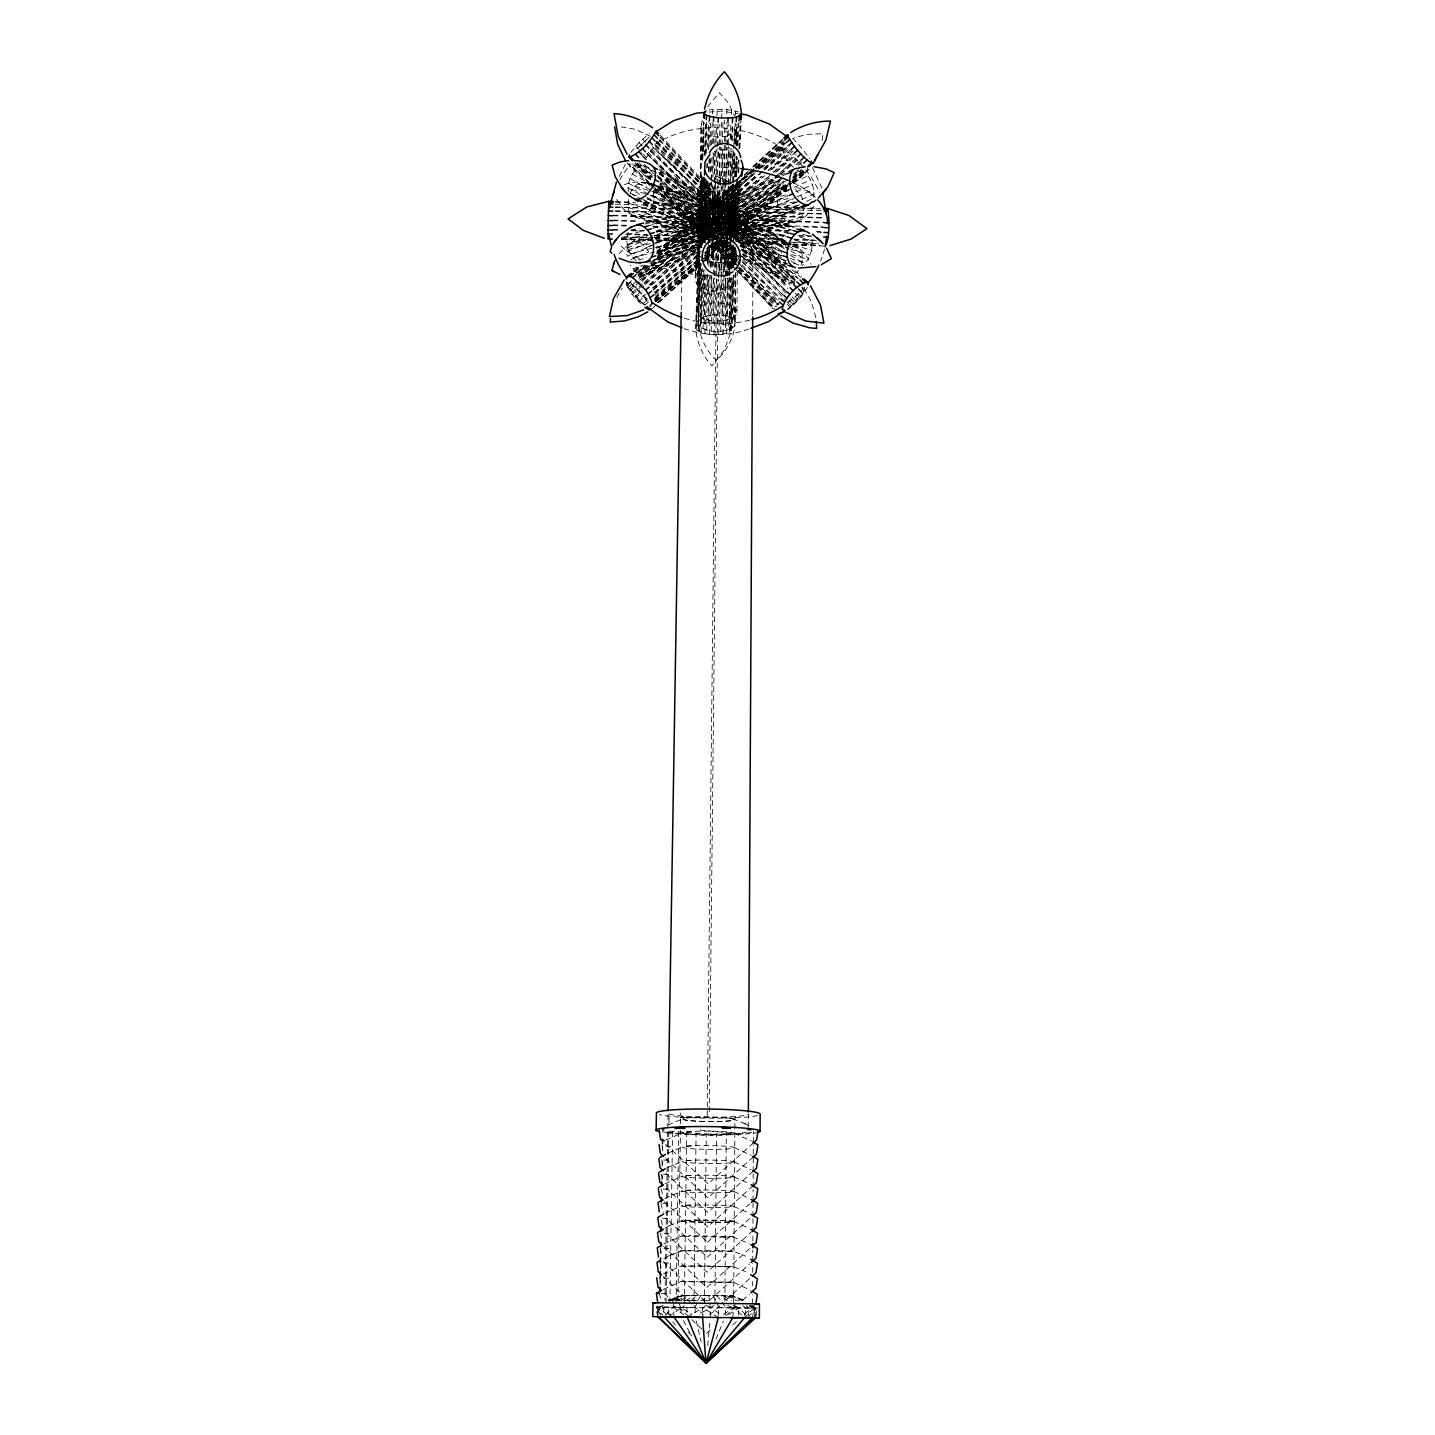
<?xml version="1.0" encoding="UTF-8"?>
<svg xmlns="http://www.w3.org/2000/svg" width="1435" height="1435" viewBox="0 0 1435 1435"><rect width="100%" height="100%" fill="white"/><g stroke="black" fill="none" stroke-linecap="round" stroke-linejoin="round"><path stroke-width="0.75" stroke-dasharray="5 3.75" d="M748.263 1127.139L748.335 1114.278A40.198 3.516 0.6 0 1 711.67 1117.183A40.198 3.516 0.6 0 1 669.14 1114.026L668.961 1124.699M752.693 314.678L753.016 254.21M752.55 1303.805L752.604 1294.854M752.64 1285.886L752.658 1281.401M752.693 1272.432L752.747 1263.482M752.747 1261.239L752.801 1250.028M752.855 1241.078L752.891 1234.351M752.891 1232.109L752.962 1218.656M752.962 1216.414L753.034 1202.978M753.034 1200.736L753.088 1189.525M753.106 1187.283L753.178 1173.848M753.178 1171.606L753.303 1144.717M753.321 1142.475L753.375 1131.282M736.962 312.525A20.018 9.112 0.6 0 0 707.993 303.61A20.018 9.112 0.6 0 0 705.984 319.341A20.018 9.112 0.6 0 0 736.962 312.525L737.285 271.125M733.608 1303.626L734.971 1116.538M702.253 120.397L700.89 126.746L698.63 324.812C704.89 332.382 716.442 332.077 725.339 330.696L726.2 241.206M726.218 238.963L726.72 187.519M726.738 185.276L727.097 147.249M727.132 145.007L727.204 136.074L736.209 130.495L736.747 125.437L736.585 145.509M699.796 264.722L698.199 322.624C699.724 336.83 705.966 350.642 716.46 360.472C727.115 350.57 734.899 336.185 735.15 321.584L727.061 316.166L727.419 278.121M727.437 275.879L727.742 242.3M727.76 240.058L728.28 186.335M728.298 184.093L728.657 146.029M728.675 143.805L728.854 123.643M725.339 330.696L729.339 329.494L729.805 277.977M729.823 275.753L730.092 244.398M730.128 242.156L730.63 186.173M730.648 183.931L730.971 148.11M731.043 139.141L731.097 134.657M730.774 317.637L731.133 277.385M731.222 268.453L731.437 243.86M731.455 241.618L731.94 185.725M732.029 176.774L732.263 149.94M732.334 141.007L732.496 123.105M729.339 329.494L732.496 327.862L732.926 276.865M732.998 268.004L733.195 245.833M733.267 236.972L733.716 183.752M733.751 181.545L733.985 152.72M734.056 143.841L734.164 132.773M724.89 1301.312L726.289 1133.829L734.846 1133.471A40.288 3.211 0.6 0 0 746.218 1132.215M733.536 319.485L733.913 274.838M734.002 263.663L734.146 248.04M734.218 239.107L734.666 185.528M734.738 176.595L734.953 152.038M735.025 143.105L735.186 123.015M732.496 327.862L734.612 325.906L735.025 274.838M735.115 263.735L735.24 248.183M735.312 239.304L735.778 183.788M735.85 174.909L735.994 157.132M736.083 146.029L736.209 130.495M735.15 321.584L735.563 272.542M735.653 261.403L735.742 250.246M735.814 241.331L736.263 185.617M736.334 176.702L736.496 156.648M735.922 272.596L734.612 325.906M736.011 261.475L736.101 250.354M736.173 241.457L736.621 185.832M736.711 174.711L736.855 156.917M736.944 145.796L737.088 128.002M704.37 1303.321L706.271 1133.973L668.853 1131.103A40.288 3.211 0.6 0 1 667.759 1130.242L664.961 1300.612M707.222 1115.623L716.944 242.102M716.98 239.86L717.572 186.227M717.59 183.985L717.984 148.218M718.002 145.993L718.11 137.043C711.563 136.594 701.733 134.657 700.89 126.746L703.706 121.921L703.258 155.428M709.231 1111.712L718.164 278.874M718.2 276.632L718.576 240.793M718.612 238.551L719.168 186.998M719.186 184.756L719.599 146.657M719.617 144.415L719.832 124.253M720.783 331.377L721.303 279.951M721.339 277.726L722.666 148.056M727.061 316.166L722.612 315.18L723.366 241.241M723.383 238.999L723.904 187.483M723.922 185.241L724.585 120.271M714.899 1303.428L716.549 1134.009L726.289 1133.829M703.096 328.687L703.867 270.444M704.244 241.313L705.051 178.586M705.374 153.958L705.643 133.796M699.024 320.471L704.226 316.83L704.836 269.852M704.944 260.901L705.069 251.95M705.213 240.775L705.984 180.38M706.343 153.527L706.737 122.208M693.966 1303.195L696.083 1133.722M706.809 330.122L707.509 274.175M707.652 263L707.85 247.322M707.957 238.371L708.657 182.442M708.8 171.249L708.926 160.056M709.105 146.639L709.249 135.446M704.226 316.83L708.262 315.592L708.746 275.287M708.854 266.336L709.105 246.174M709.213 237.223L709.877 183.483M710.02 172.272L710.182 158.837M710.343 145.401L710.612 123.015M711.204 331.09L711.85 275.179M711.957 266.246L712.908 185.743M713.016 176.81L713.303 152.218M713.41 143.267L713.5 136.558M708.262 315.592L712.872 314.875L713.321 276.794M713.338 274.551L713.715 243.179M713.733 240.936L714.379 184.918M714.415 182.675L714.738 153.545M714.845 144.594L715.078 124.432M677.948 1300.72L680.441 1130.367M680.549 1123.784L680.71 1112.932M696.997 311.287L697.805 252.434M684.334 1303.088L686.683 1133.273M698.63 324.812L699.545 258.156M699.706 247.053L701.32 129.276M700.029 246.874L701.715 124.235M700.316 326.875L701.141 264.775M701.41 244.811L702.343 176.057M702.558 160.523L702.935 131.679M701.087 318.48L701.733 269.349M702.074 244.775L702.989 175.536M666.055 1302.872L668.853 1131.103M668.567 1314.621L668.692 1307.124L695.096 1307.393L697.177 1302.209M669.894 1302.926L672.584 1131.91M676.136 1302.998L678.665 1132.663M660.082 1284.881L660.19 1278.172M660.351 1269.204L660.423 1264.737M660.62 1253.544L660.692 1249.06M661.876 1179.642L661.966 1175.175M662.109 1166.224L662.235 1159.498M662.378 1150.547L662.45 1146.063M667.795 1128.107L668.046 1113.094M681.23 310.086L682.199 251.932M710.361 1316.864L709.93 1302.352M701.41 175.07L695.544 328.131C696.854 341.996 702.433 355.611 711.904 365.925L724.28 350.104L730.72 332.669L733.931 275.484M702.002 159.536L703.455 121.814M696.083 326.624C706.146 320.633 720.783 321.619 730.648 327.682L730.971 330.732C720.926 336.866 706.092 335.844 696.244 329.673L701.823 176.702M702.522 158.801L703.885 123.015M696.244 329.673L702.145 176.344M702.827 158.567L704.19 123.015M697.787 325.279L700.208 262.731M700.818 247.089L703.491 177.832M704.37 155.5L705.661 121.993M698.127 331.144L700.728 264.381M701.5 244.363L704.101 177.581M704.98 155.339L706.271 121.957M700.549 324.149L702.737 268.381M706.253 179.16L703.796 241.618L621.355 238.945M706.702 168.003L706.881 163.536M707.491 147.931L708.549 121.168M701.069 332.472L703.545 270.067M704.693 241.098L707.078 180.936L711.993 237.421M707.599 167.572L707.778 163.106M708.316 149.742L709.374 122.997M673.966 1316.935L673.338 1301.886M704.172 323.341L706.235 272.094M706.684 260.955L707.222 247.591M707.581 238.676L709.823 182.98M710.271 171.823L710.809 158.46M711.347 145.096L712.244 122.818M712.603 113.903L712.782 109.437L726.935 109.508L738.594 111.948M704.872 333.53L707.222 275.538M707.67 264.381L708.388 246.533M708.764 237.618L711.025 181.85M711.114 179.626L712.191 152.845M712.549 143.93L713.374 123.858M708.442 322.893L710.361 276.148M710.738 267.233L711.652 244.972M712.011 236.075L714.128 184.864M714.217 182.64L715.509 151.464M715.868 142.549L716.603 124.737M716.98 115.84L717.249 109.168M709.267 334.247L711.688 276.22M712.047 267.305L713.069 242.748M713.159 240.524L716.962 149.025M717.052 146.783L717.984 124.468M713.034 322.839L714.917 278.336M715.007 276.112L716.424 242.712M716.513 240.488L718.774 187.07M718.863 184.846L720.478 147.016M720.567 144.791L722.074 109.186M713.966 334.588L716.352 278.803M716.729 269.87L717.966 240.865M718.056 238.623L720.244 187.285M720.334 185.061L721.966 147.123M722.056 144.881L723.096 120.343M717.643 323.18L719.491 280.883M719.868 271.986L721.231 240.829M721.321 238.605L723.545 187.411M723.635 185.187L726.343 122.854M726.738 113.957L726.935 109.508M718.63 334.534L721.07 278.767M721.159 276.524L722.72 240.829M722.827 238.605L725.07 187.285M725.159 185.061L726.827 147.123M726.917 144.899L727.796 124.809M722.002 323.897L728.137 185.815M728.227 183.59L729.823 147.948M730.218 139.051L730.899 123.464M731.294 114.549L731.491 110.1M722.917 334.068L725.41 278.336M725.518 276.112L727.025 242.676M727.115 240.434L729.518 186.945M729.608 184.702L731.204 149.043M731.599 140.128L732.298 124.522M725.769 324.92L727.904 278.121M727.993 275.879L729.518 242.443M729.608 240.219L732.137 184.487M732.245 182.263L733.662 151.052M733.751 148.827L734.864 124.307M735.276 115.392L735.473 110.925M726.576 333.243L729.106 277.565M729.213 275.341L730.63 244.165M730.738 241.941L733.375 184.057M733.482 181.814L734.792 152.881M735.204 143.966L736.119 123.93M728.729 326.229L730.989 277.116M731.402 268.184L732.424 245.869M735.204 185.599L732.837 236.936L650.503 149.814M735.617 176.684L736.532 156.594M737.052 145.437L738.074 123.105M729.321 332.095L731.778 278.731M732.298 267.61L733.321 245.385M733.428 243.161L736.101 185.348M736.514 176.451L737.339 158.657M737.949 145.33L739.079 120.863M718.415 1315.536L718.774 1307.769L716.639 1302.334M730.648 327.682L733.052 276.273M733.464 267.323L734.397 247.215M737.303 184.613L734.81 238.264L741.662 178.55M737.931 171.213L738.451 160.038M738.971 148.845L740.227 122.029M730.971 330.732L733.554 275.233M734.074 264.13L734.792 248.596M735.312 237.493L737.787 184.218M738.308 173.115L738.935 159.805M739.456 148.702L740.693 122.065M734.451 264.291L735.186 248.614M735.599 239.663L738.218 183.68M738.738 172.487L739.061 165.76M739.886 147.859L741.142 120.988M725.177 1315.178L725.662 1307.733L722.415 1302.478M728.98 281.439L729.68 279.933C725.123 302.408 693.679 297.009 695.311 274.749L703.365 177.276M695.311 274.749L703.706 177.33M704.316 177.294L695.849 278.856C699.67 292.471 720.173 295.431 727.904 283.682L728.657 277.099M695.957 270.677L697.769 266.928L705.087 179.985M697.553 282.731L699.616 258.515M700.549 247.52L706.379 179.285M801.752 287.7L804.138 288.901C802.56 297.727 794.542 303.861 788.138 309.494M702.307 244.04L707.814 180.541M708.567 171.787L709.715 158.639M700.28 286.103L701.841 268.542M704.172 242.21L709.41 182.945M732.819 1317.599L733.68 1307.931L735.814 1302.567M706.217 239.43L711.347 182.389M711.545 180.2L714.128 151.679C721.195 148.54 730.02 149.276 736.065 154.245M703.885 288.74L705.303 273.403M706.504 260.273L707.724 247.125M708.729 236.183L713.374 185.815M707.706 1345.582L709.948 1321.276M709.715 246.748L708.477 259.932C717.195 258.121 727.115 262.982 729.751 271.753L732.837 245.134M710.738 235.77L715.491 185.258M715.706 183.07L718.792 150.137M708.101 290.462L709.572 275.143M710.415 266.408L712.747 242.354M712.944 240.165L718.217 185.492M793.752 173.545L801.842 169.922C810.542 176.164 815.152 187.68 813.663 198.209L805.448 201.779M712.998 259.538L714.72 241.977M714.935 239.771L720.119 187.052M720.334 184.864L723.796 149.724M712.639 291.144L713.984 277.762M714.217 275.52L723.222 186.299M717.518 260.219L728.783 150.478M738.236 1315.357L739.025 1307.895L733.124 1305.509M717.177 290.749L718.325 279.807M718.558 277.619L722.487 240.47M722.702 238.282L728.245 185.832M801.053 264.811C804.461 257.026 801.519 246.874 792.604 244.56L811.69 250.39L807.959 259.556L802.075 265.906M721.715 261.923L729.662 187.411M730.612 178.64L733.411 152.343M795.008 281.906C776.801 285.404 768.747 263.897 782.075 252.13L660.297 184.093M721.428 289.296L722.379 280.543M723.348 271.789L726.702 241.152M726.935 238.963L732.926 184.272M725.303 264.542L727.724 242.676M728.675 233.923L734.002 185.815M734.971 177.061L737.142 157.384M725.088 286.874L726.074 278.121M726.325 275.915L730.02 243.035M730.271 240.847L736.711 183.859M788.963 233.779L653.212 192.649C659.669 216.398 623.077 230.138 628.691 198.46M728.047 267.897L730.828 243.412M731.079 241.188L737.393 185.546M728.908 274.892L732.191 246.336M733.213 237.546L739.796 180.397M733.088 242.91L740.281 180.792M731.079 269.224L733.536 246.856M636.261 260.614C627.687 253.762 624.458 240.883 628.817 230.802M628.386 192.057C626.862 181.33 632.62 169.832 642.037 164.523L788.802 247.179M744.837 1315.751L745.805 1308.038L742.702 1305.617M639.884 276.417C646.539 276.686 652.405 271.699 651.849 264.722L705.231 241.475M789.985 184.093L627.346 256.273C623.597 243.053 637.875 238.102 647.795 234.892M748.37 1315.518L749.375 1308.02L746.074 1305.653M822.183 140.558L822.865 134.119L819.869 133.778L806.326 134.442L793.591 138.137M752.514 1317.689L753.931 1308.128L750.505 1305.24M811.69 250.39L812.3 240.847L797.447 236.344M754.254 1317.545L755.707 1308.11L752.263 1305.707M756.101 1315.734L756.998 1310.047M734.236 238.73L796.335 222.174L801.609 217.205L803.941 208.954M701.392 247.161L697.464 193.599L700.513 184.29M657.822 1314.621L659.149 1307.034L663.257 1305.527M697.464 193.599C696.495 222.264 743.904 211.358 730.63 185.976L737.733 242.999M704.764 1295.5L680.477 1295.357L668.19 1300.092L703.634 1300.379L704.693 1295.5L720.836 1295.697M793.519 167.357C787.887 161.312 780.192 152.863 783.044 144.02L784.676 142.872L755.689 167.518M715.975 1339.142L723.401 1321.061M807.869 166.891L807.026 171.769L793.483 183.393M619.292 176.344L625.857 163.231M616.799 297.511L622.234 288.058M630.073 193.868C633.355 182.98 645.768 178.891 655.257 185.456M787.331 309.278L800.317 297.87L807.367 287.377M813.771 206.227C808.712 214.479 799.977 223.699 789.555 222.533C775.366 217.707 771.797 190.963 788.138 187.052L645.768 222.533M645.248 159.088L653.32 148.038L794.326 279.969M697.858 1300.487L700.693 1295.679L733.231 1295.913L743.348 1300.092M707.67 106.62L719.383 92.701L728.585 103.284L734.702 116.127M630.808 152.451L639.041 142.567L649.284 133.365M712.37 241.905L782.039 279.717C788.909 281.116 794.918 275.861 798.434 270.498M680.369 1117.237L684.262 1117.237L682.289 1119.318L680.854 1117.327M748.119 1317.402L755.707 1308.11L757.303 1308.146L753.895 1306.083M619.095 253.708L630.969 242.443M809.232 169.169L793.519 183.016M790.147 307.18L806.775 288.005M636.799 148.63L645.804 140.486M697.769 266.928L700.585 263.753M683.311 1116.825L681.643 1116.717M639.31 146.908L649.983 136.361M703.76 180.451L700.136 184.971L704.495 241.923M665.535 1315.178L673.141 1307.267L677.248 1305.707L690.199 1318.065M691.67 1300.254L696.567 1295.428M636.476 273.26L644.674 265.726M657.804 253.672L733.321 184.415M753.016 166.334L784.192 137.724M637.66 272.74L645.893 265.188M659.042 253.116L733.052 185.223M744.568 174.675L751.151 168.63M752.801 167.124L784.048 138.46M645.947 265.708L637.75 273.206L649.571 263.197M659.042 253.672L734.397 184.559M744.227 175.554L747.509 172.541M754.057 166.532L781.914 140.989M646.826 300.435L641.858 304.955L632.297 294.623L626.521 285.188L631.472 280.65M638.055 274.605L753.429 168.828M755.079 167.321L784.748 140.128M638.216 275.538L753.859 169.527M755.51 168.003L783.6 142.262M627.741 287.843L632.692 283.305M639.292 277.242L751.581 174.388M758.182 168.343L786.254 142.621M626.521 285.188L626.629 282.3L632.566 284.865L637.517 280.327M639.149 278.82L752.998 174.568M759.599 168.523L784.335 145.85M629.714 291.054L639.633 281.977M641.284 280.471L757.034 174.532M763.653 168.487L788.461 145.778M706.45 1333.51L711.401 1328.971M726.253 1315.375L736.137 1306.316M742.738 1300.289L749.339 1294.244M732.729 1325.061L737.68 1320.505M744.299 1314.46L754.2 1305.366M632.566 284.865L635.579 287.377L640.512 282.856M642.163 281.35L762.487 171.267M764.137 169.761L788.855 147.141M632.297 294.623L642.127 285.637M643.777 284.148L761.752 176.308M768.317 170.317L791.259 149.348M635.579 287.377L638.79 290.48L643.741 285.96M645.391 284.453L764.012 176.075M770.595 170.065L792.012 150.496M635.328 298.301L641.893 292.327M650.091 284.848L771.42 174.101M773.07 172.595L794.38 153.15M651.885 284.919L768.873 178.209M775.456 172.182L795.223 154.155M710.074 1299.984L749.483 1263.984M709.912 1314.855L719.796 1305.832M726.379 1299.805L749.411 1278.746M638.593 301.834L645.212 295.789M653.499 288.238L703.204 242.945L635.92 272.202L630.413 265.152M709.823 236.919L777.752 175.016M779.402 173.509L797.627 156.899M653.23 290.049L701.033 246.497M710.935 237.475L778.523 175.895M780.174 174.406L796.658 159.375M655.095 292.901L699.814 252.219M718.02 235.627L782.595 176.864M795.851 164.81L800.802 160.29M654.145 295.072L700.352 253.026M720.155 235.017L782.882 177.94M797.734 164.433L801.035 161.42M654.808 298.444L702.791 254.838M704.442 253.331L722.63 236.793M724.298 235.286L783.851 181.151M749.716 1218.548L707.294 1257.132L665.697 1217.902M752.909 1230.53L707.114 1272.217L665.445 1232.826M749.572 1248.647L706.809 1287.5L663.598 1246.387M654.468 299.772L699.096 259.197M705.697 253.188L723.886 236.667M725.536 235.161L783.384 182.586M655.759 301.691L703.652 258.174M705.303 256.686L726.774 237.17M728.442 235.681L786.254 183.16M792.855 177.169L801.107 169.671M657.356 300.902L698.755 263.305M705.374 257.296L723.599 240.757M730.218 234.73L786.524 183.608L725.984 235.537M793.142 177.599L801.43 170.065M657.732 302.534L703.903 260.632M705.554 259.125L791.295 181.294M792.945 179.788L802.847 170.819M657.804 302.821L729.141 238.049M730.81 236.542L790.542 182.335M792.192 180.828L803.815 170.281M652.387 308.399L657.32 303.915M658.97 302.426L729.733 238.21M731.366 236.721L790.613 182.945M792.264 181.456L803.779 170.998M753.124 1185.723L707.616 1226.979L666.181 1188.126M707.437 1242.226L749.805 1203.786M753.267 1156.933L707.921 1197.92L665.23 1158.081M753.196 1171.301L707.778 1212.414L664.835 1172.251M753.339 1142.977L708.083 1183.821L665.463 1144.161M656.405 301.081L703.796 260.399M705.482 258.946L729.177 238.605M730.863 237.152L786.721 189.205M626.449 281.69L629.696 288.722L638.701 299.879L645.499 294.049M652.297 288.22L701.643 245.995M711.85 237.259L781.609 177.545M653.356 289.601L698.935 250.587M717.5 234.694L779.94 181.205M798.524 165.312L801.896 162.424M638.701 299.879L642.019 302.749L647.113 298.372M653.929 292.543L699.867 253.188M720.28 235.681L783.241 181.743M655.347 293.368L699.15 255.825M707.581 248.614L714.325 242.82M722.738 235.609L783.402 183.626M793.501 174.962L796.873 172.074M648.494 301.978L645.14 304.866L642.019 302.749M655.239 296.202L699.024 258.641M705.769 252.865L724.298 236.972M793.358 177.761L800.084 171.985L805.358 172.864M654.898 298.103L702.504 257.278M704.19 255.825L726.289 236.865M727.993 235.412L790.882 181.456M792.568 180.003L804.479 169.796M654.593 300.274L703.491 258.3M705.177 256.865L723.724 240.936M730.469 235.161L791.187 183.052M792.873 181.617L802.99 172.935M655.257 300.74L702.737 259.986M704.424 258.533L728.173 238.156M729.877 236.703L790.918 184.29M792.622 182.837L807.887 169.743M655.024 301.906L698.935 264.201M705.697 258.408L729.339 238.102M731.025 236.667L786.775 188.81M629.696 288.722L638.144 281.529M639.831 280.094L761.321 176.451M768.084 170.693L784.945 156.307M642.557 279.717L764.425 175.734M771.205 169.958L793.196 151.177M632.333 292.614L642.539 283.897M644.243 282.444L766.918 177.689M773.734 171.877L787.349 160.236M645.929 283.233L769.429 177.725M776.192 171.949L796.497 154.603M635.382 296.417L642.198 290.605M649.015 284.776L790.272 164.003M650.719 285.655L779.187 175.787M780.873 174.335L797.77 159.877M633.337 271.376L640.136 265.601M657.14 251.125L738.81 181.653M740.514 180.2L754.11 168.63M755.814 167.178L783.044 144.02M634.665 270.48L639.777 266.139M753.985 168.971L656.835 251.627L783.097 218.228M634.539 271.789L641.337 266.013M656.602 253.008L782.236 146.119M635.059 272.076L643.597 264.811M657.248 253.17L754.577 170.352M756.281 168.899L783.6 145.653M636.62 273.027L645.086 265.816M658.647 254.282L756.891 170.621M758.577 169.186L782.29 148.989M658.019 255.986L754.415 173.904M761.178 168.128L788.228 145.096M627.705 284.991L631.077 282.121M637.84 276.363L757.877 174.083M764.64 168.326L783.223 152.469M639.185 276.811L762.72 171.518M764.425 170.065L789.806 148.433M668.531 1316.487L684.513 1305.742M668.19 1300.092L686.809 1300.361L693.123 1295.59L700.693 1295.679M705.59 179.662L703.078 181.438L707.706 238.12M728.55 1314.747L739.025 1307.895L755.707 1308.11L755.797 1317.635L753.931 1308.128L750.2 1305.707M714.146 1305.294L699.114 1314.424M723.437 1314.299L733.68 1307.931L744.604 1317.671L753.931 1308.128L757.303 1308.146M681.248 1300.164L689.464 1295.357M669.392 1225.687L682.091 1220.719M663.795 1258.459L681.661 1250.638L721.231 1250.656M663.544 1273.832L681.446 1266.029L705.087 1265.921M663.293 1289.365L680.674 1281.688L696.8 1281.581M665.105 1228.145L670.127 1225.257M664.046 1243.822L681.876 1235.965L690.307 1235.625M665.356 1213.041L682.307 1205.669M664.764 1198.602L682.522 1190.799M665.015 1183.857L682.719 1176.126M667.203 1167.677L682.934 1161.094M667.436 1153.292L683.15 1146.762M665.732 1140.036L683.347 1132.466M667.903 1125.022L683.544 1118.582M638.485 164.72L630.629 166.962L627.185 162.998M706.397 1305.581L687.275 1317.133L673.141 1307.267L656.208 1307.016L657.23 1314.621M677.643 1300.236L686.863 1295.5L693.123 1295.59M724.334 1237.239L681.32 1236.217L684.979 1235.75M655.903 231.25L779.51 175.734M781.537 174.837L785.591 173.007M628.889 244.721L647.149 236.542M656.907 232.147L774.99 179.214M782.488 175.841L787.151 173.743M633.606 241.259L639.884 242.371L652.028 236.936M777.555 180.792L654.055 236.04L777.806 180.738M627.543 247.95L651.92 237.044M627.023 251.878L653.427 240.111M655.203 239.179L787.528 180.344M792.855 177.832L804.999 172.415M639.884 242.371L646.001 247.753L791.743 183.052M793.77 182.155L807.941 175.877M673.41 1300.092L684.118 1295.339M656.692 247.986L792.012 188.218M794.057 187.303L810.47 180.057M630.539 259.896L648.835 251.825M656.979 248.219L791.223 188.954M656.53 253.206L787.797 195.519M795.995 191.913L812.407 184.702M658.898 252.65L787.097 196.326M657.678 257.708L795.151 197.564M797.214 196.667L813.627 189.492M632.943 269.045L641.086 265.493M655.329 259.269L793.716 198.765M719.617 235.232L799.672 200.362M801.734 199.465L814.058 194.102M721.41 234.999L798.739 201.33M651.346 268.632L698.612 248.129M729.428 234.766L797.214 205.349M702.217 247.035L639.149 274.39L645.391 275.394L704.352 249.923M730.702 234.676L801.914 203.788M650.037 271.861L699.383 250.497M707.616 246.946L722.002 240.721M730.218 237.152L800.12 206.909M642.378 275.484L699.329 250.838M709.5 246.443L723.724 240.291M731.868 236.757L801.017 206.855M706.379 249.044L730.774 238.515M732.819 237.636L800.264 208.38M671.221 1300.146L682.486 1295.41L686.845 1295.5M668.943 1300.074L682.486 1295.41M624.243 184.72C634.467 180.415 646.127 181.528 656.136 185.868M668.907 1255.517L681.661 1250.638L709.32 1251.733M748.819 329.028C728.298 336.723 704.495 336.113 684.047 328.579M732.855 1236.898L749.106 1243.571M658.97 257.26L701.787 245.869M712.495 243.035L723.186 240.183M733.895 237.331L789.555 222.533M657.894 257.834L700.728 246.425M724.298 240.165L711.437 243.591L772.604 307.897M732.855 237.887L799.259 220.219M652.889 260.435L699.993 247.86M709.536 245.224L726.666 240.649M638.414 260.04L646.97 257.78M657.678 254.946L702.648 243.035M730.487 235.663L786.183 220.918M658.001 255.269L703.006 243.34M801.609 217.205L730.881 235.95L724.46 179.375L715.76 176.72M633.104 257.708L654.539 252.076M657.338 251.789L708.818 238.228M721.679 234.838L803.205 213.367M630.413 253.869L780.532 214.658M655.795 247.681L799.636 210.066M709.303 1251.733L733.482 1251.302L745.644 1256.217M628.404 249.349L654.163 242.676M656.297 242.12L778.649 210.443M655.472 242.676L797.322 205.922M627.167 244.452L652.961 237.833M655.113 237.277L777.573 205.851M654.234 237.726L794.075 201.815M732.819 1251.499L727.419 1250.854M626.826 239.519L646.181 234.587M656.495 232.057L790.003 198.066M627.382 234.856L644.602 230.515M653.212 228.326L787.402 194.442M644.943 224.075L787.313 188.523M630.969 230.264L639.579 228.093M648.405 225.815L788.586 190.658M681.464 1266.029L733.446 1266.674L745.554 1271.625M727.204 136.074L718.11 137.043M732.639 1266.818L713.321 1266.029M708.98 110.011L712.782 109.437M681.23 1281.599L716.944 1282.316M716.926 1282.316L733.267 1282.208L750.559 1290.262M732.585 1282.298L696.728 1281.581M686.414 1131.91L691.67 1131.48M709.159 112.091L721.59 111.087L738.092 113.58M686.217 1146.242L691.473 1145.847M686.02 1160.628L691.293 1160.287M685.804 1175.713L691.096 1175.409M685.607 1190.44L690.899 1190.171M685.392 1205.346L690.701 1205.131M712.872 314.875L722.612 315.18M724.298 1237.239L733.68 1236.665L690.253 1235.625M724.047 1266.962L729.41 1266.908M706.271 1133.973L716.549 1134.009M668.692 1307.124L656.208 1307.016L660.369 1314.586M718.774 1307.769L753.931 1308.128L748.119 1305.671M703.634 1300.379L711.832 1300.469M686.809 1300.361L695.652 1300.451M673.141 1307.267L739.025 1307.895L745.088 1314.227M705.015 1265.921L713.41 1266.029M742.272 1300.092L733.159 1295.913L720.747 1295.697L727.276 1300.648M661.284 1293.455L668.907 1293.599M663.454 1278.101L669.14 1278.244M615.507 201.546L633.391 202.138M644.566 202.514L801.017 207.68M809.95 207.967L818.883 208.272M615.454 202.227L635.615 202.801M644.53 203.106L805.089 208.416M807.313 208.488L820.694 208.918M615.292 204.165L822.452 210.819M615.525 206.945L824.228 213.815M615.184 207.232L824.3 214.12M615.543 210.784L823.78 217.636M615.077 211.214L824.39 218.084M613.211 215.214L823.421 222.102M612.727 215.752L824.354 222.676M613.122 220.039L637.696 220.846M646.647 221.133L800.82 226.174M803.044 226.246L823.152 226.891M612.619 220.685L637.122 221.474M646.019 221.779L795.241 226.64M804.156 226.945L824.192 227.591M613.014 224.882L628.656 225.385M653.23 226.192L791.725 230.712M816.3 231.501L820.766 231.645M612.53 225.582L625.875 226.012M652.584 226.891L790.542 231.376M817.25 232.255L821.699 232.398M612.906 229.421L619.597 229.636M630.772 230.013L644.189 230.443M657.589 230.874L784.981 235.017M798.38 235.448L811.797 235.878M612.44 230.12L619.113 230.335M632.44 230.766L643.562 231.125M656.889 231.573L785.788 235.753M799.116 236.183L810.237 236.542M626.198 233.797L646.342 234.443M657.517 234.802L713.446 236.614M733.572 237.277L785.017 238.945M793.968 239.232L814.093 239.878M625.893 234.407L652.782 235.286M655.024 235.358L708.8 237.098M733.446 237.887L784.999 239.573M793.968 239.86L816.371 240.578M623.884 236.775L652.997 237.726M655.239 237.797L706.755 239.466M738.128 240.47L818.775 243.089M621.373 237.17L652.674 238.192M654.916 238.264L706.343 239.914M719.76 240.362L726.469 240.578M737.662 240.936L784.622 242.443M793.555 242.748L818.165 243.537M621.427 238.694L705.841 241.421M716.944 241.78L730.271 242.21M739.168 242.497L790.255 244.147M792.479 244.219L819.134 245.08M717.303 242.031L730.684 242.461M739.617 242.766L790.936 244.416M793.16 244.488L819.941 245.349M621.373 239.448L654.773 240.524M656.997 240.596L710.415 242.336M712.657 242.407L730.451 242.981M790.559 244.919L739.366 243.268L795.6 274.211M792.784 244.99L823.959 245.995M721.141 1250.656L731.742 1251.087M663.705 1262.872L669.392 1263.069M663.939 1248.36L669.607 1248.611M664.19 1233.275L669.858 1233.58M662.557 1218.279L670.091 1218.745M792.299 246.264C801.573 246.928 807.205 256.704 811.008 264.291M662.809 1203.552L670.324 1204.091M663.06 1189.023L670.558 1189.633M620.996 126.854L635.077 129.276L650.79 136.415M663.311 1174.153L670.791 1174.817M663.544 1159.946L671.006 1160.664M700.047 1130.045L734.846 1133.471M665.643 1145.991L671.239 1146.583M681.123 1250.836L683.114 1251.051M662.163 1131.82L671.454 1132.879M796.282 187.483L807.313 190.855L815.295 197.187M715.383 176.057L723.599 178.55L727.491 181.689M657.391 186.084L793.663 226.945M658.27 186.514L794.452 227.34M641.337 182.406L649.858 184.971M658.378 187.537L792.568 227.824M658.665 188.075L790.488 227.681M638.019 183.788L646.539 186.353M655.06 188.918L793.519 230.622M654.199 189.348L790.111 230.317M802.847 234.156L811.349 236.721M634.898 186.263L790.362 233.313M632.189 189.707L649.212 194.891M651.346 195.537L787.564 236.99M653.517 197.097L784.873 237.116M795.474 240.345L812.425 245.511M632.189 194.514L638.575 196.469M647.077 199.088L789.573 242.73M652.961 201.725L790.524 243.914M643.562 203.035L788.03 247.573M651.598 206.245L789.017 248.65M791.133 249.313L810.165 255.179M628.153 203.142L783.079 251.215M649.499 210.353L807.959 259.556M628.494 207.627L715.401 234.73M736.585 241.349L783.223 255.896M646.826 213.761L715.312 235.143M738.846 242.497L781.644 255.86M790.219 258.533L805.196 263.197M629.678 211.573L710.128 236.793M720.711 240.111L729.177 242.766M739.778 246.085L788.461 261.349M643.741 216.255L709.195 236.775M719.742 240.076L730.307 243.394M740.855 246.694L785.178 260.614M793.627 263.251L799.959 265.242M631.615 214.712L707.76 238.658M718.343 241.995L733.142 246.641M741.608 249.313L790.255 264.614M640.476 217.654L705.912 238.246M716.478 241.564L733.357 246.874M741.805 249.529L786.129 263.466M706.899 239.824L634.198 216.864L623.4 208.99L615.525 197.815M714.486 242.156L740.693 250.461M741.967 250.82L788.461 265.457M743.832 1123.174L749.716 1126.116M732.657 1118.798L746.397 1124.179M734.361 1133.345L751.312 1140.986M734.254 1147.605L751.24 1155.301M734.146 1161.919L751.169 1169.651M734.038 1176.933L749.429 1183.696M733.931 1191.57L749.339 1198.386M733.823 1206.422L749.267 1213.257M733.716 1221.436L749.178 1228.324M727.76 1305.455L733.68 1307.931M731.33 1295.859L742.756 1300.863M749.608 1305.402L755.707 1308.11L752.424 1306.047M729.177 1295.948L739.456 1300.899M727.043 1295.787L736.514 1300.774M643.508 204.434L711.204 241.152M643.239 199.555L716.011 239.34M717.984 240.416L735.689 250.085M743.563 254.39L788.802 279.125M630.342 193.133L642.145 199.573M644.1 200.649L714.863 239.304M716.818 240.38L734.523 250.031M742.379 254.336L775.797 272.578M643.633 202.766L708.567 238.156M716.424 242.443L785.304 279.986M643.4 202.999L708.298 238.371M716.155 242.659L777.124 275.879M646.772 197.295L714.702 234.551M724.406 239.878L730.218 243.071M741.859 249.457L792.317 277.152M628.028 187.895L639.813 194.353M647.669 198.658L714.451 235.268M724.28 240.667L732.137 244.972M741.949 250.354L775.348 268.65M652.082 195.106L723.85 234.658M628.602 183.303L648.225 194.12M650.198 195.196L722.809 235.179M740.478 244.901L775.797 264.363M630.055 178.604L651.633 190.532M653.589 191.626L777.142 259.968M653.068 189.994L784.855 262.982M659.221 187.572L781.232 255.502M790.918 260.901L798.667 265.206M632.297 174.083L655.508 186.98M657.445 188.057L779.277 255.807M706.935 1305.545L721.428 1314.675M660.692 182.819L788.407 254.264M790.344 255.358L801.95 261.852M635.167 170.047L650.629 178.693M657.374 176.003L788.873 249.905M790.811 250.981L802.416 257.511M638.503 166.783L655.885 176.541M657.822 177.635L785.304 249.188M658.934 172.918L801.932 253.547M659.365 169.186L791.707 244.291M659.562 170.568L790.918 244.793M792.837 245.887L800.569 250.246M661.015 172.11L790.38 245.17M796.856 170.083L800.084 171.985M718.325 1317.474L702.576 1307.59L702.594 1317.312M723.796 1295.913L731.545 1300.828M678.396 1301.993L680.692 1307.249L691.652 1314.334M644.817 305.207L641.23 302.57L626.288 283.986M724.46 179.375L726.827 181.312M795.044 189.025L800.784 195.321L802.685 199.608M647.615 183.321L650.163 185.528M656.53 141.15L786.075 262.103M795.187 270.713L801.717 276.811M656.566 142.675L785.95 263.61M791.959 269.547L800.676 277.385M655.454 144.881L798.273 278.408M654.701 144.63L797.627 278.264M652.315 146.567L795.259 280.309M802.434 287.556L805.663 290.587M650.521 150.621L791.905 283M651.167 151.751L791.815 283.448M798.362 289.565L803.259 294.157M647.077 153.814L786.81 284.758M648.423 155.518L787.259 285.619M795.42 293.278L800.317 297.87M642.216 155.931L645.463 158.98M660.082 172.684L726.648 235.125M742.882 250.354L786.721 291.466M659.939 172.864L726.863 235.627M743.169 250.946L785.609 290.749M792.138 296.866L797.035 301.458M644.297 164.325L656.548 176.021M658.181 177.545L718.881 234.335M725.088 240.345L735.097 249.564M743.043 257.206L782.201 293.978M788.73 300.094L793.627 304.686M637.266 163.5L651.831 177.187M659.705 184.667L716.854 238.336M718.487 239.878L740.873 260.829M742.487 262.354L780.532 298.157M787.062 304.292L790.326 307.359M632.692 163.913L651.526 181.617M657.983 187.698L709.733 236.327M715.957 242.174L779.259 301.673M632.674 167.178L653.714 186.98M655.347 188.487L737.913 266.157M739.545 267.663L778.398 304.22M738.092 266.336L628.943 163.68L629.355 165.778L653.338 188.326M739.725 267.861L778.828 304.633M654.952 189.851L710.63 242.228M711.724 243.25L737.68 267.663M738.254 268.219L777.268 304.902M664.333 1201.687L707.294 1242.226M663.329 1261.688L706.63 1302.98M663.096 1276.379L692.011 1304.038M693.625 1305.581L706.468 1317.868M664.441 1293.365L675.706 1304.164M691.813 1319.608L704.693 1331.949M660.961 1305.886L670.647 1315.178M688.387 1332.254L691.616 1335.339M792.586 138.298L797.555 143.357M666.97 1314.908L659.149 1307.034L660.943 1314.603M643.113 165.438L652.333 175.178M660.028 183.285L713.877 240.093M715.419 241.726L738.505 266.067M740.029 267.699L776.963 306.642M638.916 162.639L652.746 177.222M660.423 185.33L712.675 240.416M714.2 242.049L737.249 266.354M738.792 267.968L775.671 306.857M637.122 162.98L650.988 177.617M658.701 185.725L711.114 240.972M712.657 242.605L737.321 268.596M738.864 270.228L774.308 307.592M636.763 163.68L650.575 178.227M658.252 186.299L710.415 241.277M711.957 242.892L736.514 268.758M738.038 270.39L774.864 309.189M635.023 162.962L651.831 180.684M657.947 187.124L709.93 241.869M635.454 163.787L650.773 179.913M658.414 187.985L710.504 242.838M712.029 244.452L773.304 308.991M635.777 146.083L641.929 152.576M643.454 154.209L648.064 159.07M660.333 172.056L723.204 238.587M724.747 240.201L737.016 253.188M743.151 259.681L783.026 301.87M643.472 156.523L646.539 159.769M658.862 172.792L717.339 234.64M723.491 241.134L740.424 259.035M741.967 260.668L778.9 299.718M657.553 175.429L717.446 238.694M718.989 240.309L740.496 263.035M742.021 264.65L778.882 303.592M647.867 167.249L652.477 172.128M660.172 180.254L778.613 305.296M642.539 139.123L645.606 142.37M651.723 148.863L788.048 293.565M740.352 245.116L789.071 296.812M790.595 298.426L795.169 303.287M639.041 142.567L642.109 145.814M648.243 152.307L726.397 235.125M743.24 252.973L784.622 296.83M647.006 153.348L723.957 234.856M742.433 254.425L785.537 300.058M787.08 301.691L791.689 306.588M658.862 139.841L796.766 286.785M798.308 288.417L802.9 293.332M656.943 141.527L790.29 283.484M656.692 142.854L790.237 284.973M797.914 293.153L800.981 296.417M655.221 145.742L786.954 285.798M655.329 147.841L787.689 288.489M795.295 296.579L798.344 299.807M660.19 135.034L795.761 279.717M660.333 136.827L794.147 279.574M660.226 137.437L794.793 280.973M659.687 139.536L797.86 286.821M716.8 1295.859L721.321 1300.738M638.79 290.48L647.544 301.081M798.595 144.469L809.842 158.55M672.692 1321.689L675.472 1325.151M657.499 1316.523L657.087 1307.052L662.862 1315.142M804.138 288.901L811.152 301.135L815.977 317.96M646.001 247.753L648.494 251.609M713.034 1295.59L715.939 1300.523M683.347 1320.469L691.58 1336.021M812.497 167.662L822.291 188.846M661.93 1145.596L662.809 1149.166M661.678 1159.767L663.006 1165.148M661.445 1173.974L662.773 1179.391M661.176 1188.88L662.504 1194.315M660.925 1203.427L663.149 1212.539M661.122 1220.001L662.468 1225.49M660.423 1233.078L662.199 1240.45M660.154 1248.199L661.499 1253.76M659.903 1262.728L661.696 1270.172M659.652 1277.993L661.445 1285.473M659.383 1293.437L661.176 1300.953M696.28 1320.935L701.159 1342.084M698.701 326.05L699.132 328.167M699.401 329.476L699.814 331.485M708.836 1295.769L709.733 1300.612M657.087 1307.052L658.36 1316.612M732.191 190.245L738.864 243.161M732.585 194.765L738.451 241.349M731.778 199.25L736.855 240.165M728.514 186.64L734.864 238.999M729.841 203.357L734.002 238.013M735.043 246.677L736.872 261.834M662.898 1307.141L663.795 1314.837M726.899 206.855L730.397 237.313M730.648 239.484L733.644 265.601M720.298 177.474L726.72 236.022M723.15 209.474L726.002 235.681M726.236 237.851L729.805 270.605M716.872 187.554L721.751 235.214M718.863 211.071L725.106 272.309M711.778 183.68L716.729 235.699M714.307 211.501L716.603 235.573M716.8 237.762L720.119 272.793M709.805 210.766L715.007 269.816M705.643 208.9L708.155 239.448M708.334 241.636L710.486 267.807M702.128 206.03L704.98 242.999M705.643 251.699L706.325 260.381M699.491 202.353L702.504 243.466M698.235 189.115L702.253 244.183M680.692 1307.249L681.177 1314.711M686.827 1307.411L687.186 1315.178M695.096 1307.393L695.258 1314.837M733.016 237.528A35.462 17.094 0.6 0 1 742.81 265.027M731.527 268.632A35.462 17.094 0.6 0 1 715.922 269.852M698.666 267.071A35.462 17.094 0.6 0 1 683.078 248.65A35.462 17.094 0.6 0 1 713.733 235.77M736.46 256.148A19.839 9.561 0.6 0 1 706.971 260.955M700.065 257.26A19.839 9.561 0.6 0 1 698.701 249.977M713.41 243.609A19.839 9.561 0.6 0 1 735.348 248.829M757.59 1115.533A51.965 4.556 0.6 0 1 708.782 1118.152A51.965 4.556 0.6 0 1 659.221 1114.564M758.738 1132.233A52.073 4.161 0.6 0 1 717.554 1134.924A52.073 4.161 0.6 0 1 664.997 1132.61M751.761 1132.197A45.346 3.623 0.6 0 1 710.63 1134.403A45.346 3.623 0.6 0 1 665.966 1131.659M710.72 275.646A109.562 54.315 0.6 0 1 650.719 263.843M639.49 258.766A109.562 54.315 0.6 0 1 619.525 244.542M723.581 167.321A109.562 54.315 0.6 0 1 738.541 168.343M792.55 182.353A109.562 54.315 0.6 0 1 814.685 196.81M824.497 248.955A109.455 97.795 6.8 0 1 820.587 261.17M804.622 287.126A109.455 97.795 6.8 0 1 786.936 303.126M749.823 320.095A109.455 97.795 6.8 0 1 683.903 318.068M647.024 298.767A109.455 97.795 6.8 0 1 628.943 280.794M619.776 179.805A109.455 97.795 6.8 0 1 631.041 163.913M655.616 143.608A109.455 97.795 6.8 0 1 804.317 168.092M805.752 169.832A109.455 97.795 6.8 0 1 819.403 192.326M691.849 1117.506L686.612 1117.973A25.848 2.206 0.6 0 0 705.554 1121.488A25.848 2.206 0.6 0 0 733.464 1118.977A25.848 2.206 0.6 0 0 691.849 1117.506M690.504 1220.27L685.177 1220.45A26.207 1.005 0.6 0 0 704.424 1222.172A26.207 1.005 0.6 0 0 732.711 1221.203A26.207 1.005 0.6 0 0 690.504 1220.27M690.719 1120.717A25.812 2.188 0.6 0 0 733.733 1120.161A25.812 2.188 0.6 0 0 701.679 1117.165A25.812 2.188 0.6 0 0 690.719 1120.717M689.356 1221.741A26.171 1.005 0.6 0 0 732.962 1221.741A26.171 1.005 0.6 0 0 700.459 1220.18A26.171 1.005 0.6 0 0 689.356 1221.741M689.948 1177.651A26.009 1.525 0.6 0 0 733.303 1177.4A26.009 1.525 0.6 0 0 700.998 1175.193A26.009 1.525 0.6 0 0 689.948 1177.651M689.751 1192.162A26.063 1.363 0.6 0 0 733.195 1191.983A26.063 1.363 0.6 0 0 700.818 1189.992A26.063 1.363 0.6 0 0 689.751 1192.162M689.553 1206.853A26.117 1.184 0.6 0 0 733.088 1206.781A26.117 1.184 0.6 0 0 700.639 1204.987A26.117 1.184 0.6 0 0 689.553 1206.853M690.522 1134.457A25.866 2.027 0.6 0 0 733.626 1133.973A25.866 2.027 0.6 0 0 701.518 1131.157A25.866 2.027 0.6 0 0 690.522 1134.457M690.343 1148.592A25.902 1.865 0.6 0 0 733.518 1148.179A25.902 1.865 0.6 0 0 701.338 1145.578A25.902 1.865 0.6 0 0 690.343 1148.592M690.145 1162.781A25.956 1.704 0.6 0 0 733.411 1162.44A25.956 1.704 0.6 0 0 701.177 1160.036A25.956 1.704 0.6 0 0 690.145 1162.781"/><path stroke-width="1.5" d="M613.283 201.474L608.799 201.33L608.171 220.542L608.027 239.017L612.476 239.161M730.63 1317.743L759.366 1317.814L759.42 1303.877L653.015 1302.729L652.764 1316.612L702.971 1317.474M760.084 1131.175L760.155 1114.008A51.965 4.556 0.6 0 0 705.392 1109.004A51.965 4.556 0.6 0 0 656.423 1113.381L656.118 1130.493M748.352 1112.035L752.675 316.92M752.819 1247.786L752.837 1243.302M825.789 245.295C829.627 237.564 829.52 219.555 827.834 208.559L823.367 208.416M659.974 1291.608L660.046 1287.123M660.19 1278.172L660.315 1271.446M660.459 1262.495L660.548 1258.011M660.728 1246.818L660.817 1242.351M660.997 1231.14L661.087 1226.674M661.499 1202.046L661.571 1197.561M661.768 1186.368L661.84 1181.884M662.504 1143.821L662.575 1139.354M668.082 1110.851L681.194 312.328M703.616 117.383L703.778 112.952L706.092 110.818M704.37 118.567L703.778 112.952M706.361 119.733L706.522 115.266L704.531 114.136M709.464 120.773L709.625 116.307L706.522 115.266M713.464 121.634L713.643 117.168L709.625 116.307M718.074 122.244L718.271 117.778L713.643 117.168M727.904 122.585L728.101 118.118L736.424 117.239L741.465 114.262C740.334 98.782 734.289 83.714 724.406 71.75C714.307 81.921 707.545 95.176 704.495 109.15M732.406 122.28L732.603 117.831M736.227 121.706L736.424 117.239M739.079 120.863L739.294 116.414M740.801 119.84L740.998 115.392M741.249 118.746L741.465 114.262M704.513 175.07L704.998 161.778L710.092 154.262M610.539 318.588L610.216 322.086L624.494 320.956L638.198 316.848L647.741 311.879M736.711 183.859L737.195 179.465C742.63 174.873 744.675 166.532 741.07 160.236M741.751 176.326L742.953 167.5M808.712 166.514L812.013 163.536L811.367 161.043M629.642 195.501C641.05 207.752 656.1 186.694 655.436 174.926C656.638 162.944 642.844 160.935 633.911 160.594M619.956 274.533L611.992 270.462L614.036 262.802M755.868 1303.841L757.357 1294.37L752.263 1291.303M758.039 1130.977L756.568 1140.054L753.339 1142.977M812.013 163.536C801.699 156.828 793.483 146.101 787.331 135.446L788.461 134.98M626.055 279.018L629.929 274.282M612.835 195.501L616.476 181.958M629.409 154.872L629.319 157.33C640.674 152.451 650.521 141.904 656.1 130.908L658.665 133.419M808.246 284.758L807.331 281.96C795.546 285.368 784.676 297.511 782.147 309.494L784.873 310.301M611.615 247.035L610.198 251.573L611.83 253.277M639.705 262.39C664.943 265.152 652.01 213.384 631.023 227.609M793.178 169.599C784.335 181.115 793.304 203.86 808.031 205.133L812.461 201.564M651.167 308.83L649.481 310.014L644.889 307.467M613.534 264.004L615.059 260.399M817.986 154.424L813.215 163.572M809.609 233.421C792.317 220.29 776.963 261.565 795.6 267.771M612.601 244.901L614.808 241.349M739.814 1331.249L705.984 1363.25L755.797 1317.635L732.819 1317.599L706.092 1363.25L657.499 1316.523M613.75 242.874L619.884 235.053L631.31 226.748M615.077 240.954L616.35 239.107M818.273 198.084L827.941 186.711L834.201 172.577L825.789 168.846L813.896 166.693M814.47 160.541L825.86 140.235L830.452 121.132C816.443 120.953 802.452 125.024 790.649 132.558M624.189 279.897L613.462 298.677L609.427 316.525L627.149 315.592L643.813 309.834M822.829 193.384L826.183 189.223M709.5 152.702C716.926 138.065 737.5 141.886 740.783 157.419M744.604 1317.671L706.11 1363.25L658.36 1316.612L718.325 1317.474L706.074 1363.25L752.514 1317.689M734.146 269.941C748.873 257.923 734.953 232.631 716.944 237.851C698.432 240.954 696.98 269.726 715.401 274.193M716.621 1351.788L706.128 1363.25L693.679 1350.353M746.236 1325.151L754.254 1317.545L755.797 1317.635M784.192 137.724L787.474 134.711M784.048 138.46L787.331 135.446M784.748 140.128L788.03 137.096M786.254 142.621L789.555 139.59M788.461 145.778L791.761 142.765M750.989 1292.738L755.922 1288.199L757.429 1278.764L750.649 1274.693M791.259 149.348L794.542 146.352M794.38 153.15L797.663 150.155M751.133 1262.495L756.066 1257.993L757.554 1248.629L750.792 1244.593M752.711 1275.733L755.994 1272.737L757.483 1263.338L750.72 1259.266M797.627 156.899L800.927 153.886M800.802 160.29L804.12 157.276M803.69 163.106L807.008 160.092M752.98 1215.571L756.245 1212.611L757.734 1203.373L751.025 1199.373M752.909 1230.53L756.191 1227.553L757.68 1218.261L750.953 1214.261M752.837 1245.652L756.119 1242.674L757.608 1233.347L750.864 1229.329M807.779 166.316L811.08 163.339M808.784 165.76L812.102 162.747M753.124 1185.723L756.389 1182.763L757.859 1173.597L752.837 1170.637M751.438 1202.315L756.317 1197.866L757.788 1188.664L751.097 1184.7M753.267 1156.933L756.496 1154.009L757.967 1144.897L752.98 1141.973M753.196 1171.301L756.442 1168.359L757.913 1159.229L752.909 1156.269M649.947 306.265L651.849 303.646L651.508 301.009L648.297 293.942L651.669 291.054M650.288 297.709L653.66 294.821M648.297 293.942L645.642 289.996L649.033 287.09M626.521 277.17L631.256 273.385M627.848 276.291L629.947 276.435L633.355 273.529M629.947 276.435L632.656 277.583L636.028 274.713M813.232 202.156L815.815 200.2M716.406 275.556L725.052 275.861L732.998 271.789M784.694 310.821L768.353 321.709L750.864 328.31M737.195 179.465C727.025 188.164 708.836 183.788 704.872 170.657M656.907 131.195L673.445 120.737L696.746 113.096L705.015 112.432M660.387 1260.432L656.997 1262.387L658.27 1271.769L661.481 1274.854M657.732 1302.783L656.441 1293.312L661.571 1290.352M663.418 1229.113L657.517 1232.522L658.791 1241.831L662.001 1244.862M660.638 1245.795L657.248 1247.75L658.521 1257.096M658.665 1216.88L663.67 1214.01M658.916 1201.92L662.809 1199.696M659.185 1187.176L663.06 1184.969M659.436 1172.054L665.266 1168.772M659.687 1157.632L665.499 1154.368M784.766 311.79L777.896 313.817M821.286 264.722L831.385 258.659L826.578 248.165M789.124 171.429L795.725 168.469L798.685 168.577M787.151 173.743L791.223 171.931M789.124 195.429L793.196 193.653M801.017 206.855L805.089 205.079M801.932 207.77L808.031 205.133M646.467 262.139L650.737 260.991M651.58 256.973L655.867 255.843M650.037 233.69L654.342 232.596M647.311 229.815L651.616 228.721M644.1 226.891L648.405 225.815M637.122 224.685L643.597 223.071M815.869 266.587L798.577 268.112M798.847 167.698L805.214 166.747M829.878 245.636L851.224 239.017L866.919 228.649L848.964 215.483L827.834 208.559M608.799 201.33L587.058 206.855L568.081 218.891L583.238 230.335L604.332 238.336M628.62 160.559L620.225 161.904L612.153 165.079L615.256 176.9L622.88 189.223M728.101 118.118L718.271 117.778M759.42 1303.877L754.81 1303.859M717.195 1317.635L732.819 1317.599M640.369 263.071L629.05 261.905L619.077 258.264M653.015 1302.729L655.903 1302.765M754.738 1317.635L759.366 1317.814M608.727 202.012L613.211 202.156M823.744 209.115L828.228 209.259M608.637 203.949L613.068 204.093M824.103 211.053L828.533 211.214M608.512 207.017L612.96 207.16M608.404 210.981L612.853 211.142M608.279 215.609L612.727 215.752M824.354 222.676L828.802 222.82M608.171 220.542L612.619 220.685M824.192 227.591L828.641 227.734M608.063 225.439L612.53 225.582M823.923 232.47L828.372 232.614M608.01 229.977L612.44 230.12M823.564 236.972L828.013 237.116M607.956 233.833L612.44 233.977M656.441 1293.312L659.383 1293.437M680.477 1128.125L684.836 1128.556M740.155 113.885L746.343 114.818L769.393 124.056L787.42 136.917M800.048 228.847L804.3 230.138M796.838 229.098L801.089 230.371M664.369 1140.717L660.566 1139.569L659.311 1130.529M793.519 230.622L797.788 231.896M790.362 233.313L794.631 234.605M787.564 236.99L791.815 238.3M783.223 255.896L787.474 257.224M788.461 265.457L792.676 266.802M682.002 327.754L667.741 321.906L646.629 306.534M634.467 199.375L638.396 201.528M637.732 199.555L641.66 201.689M653.409 184.344L657.284 186.496M654.88 179.572L658.755 181.725M653.768 167.285L657.625 169.474M786.093 312.435L805.896 321.081L823.905 323.126L820.533 305.117L810.488 285.762M632.656 277.583L645.642 289.996M611.992 270.462L613.857 271.735M780.694 315.987L792.855 323.001L809.645 327.79L816.623 328.418L816.371 321.422M812.443 234.138L823.188 243.645M652.638 127.805C641.499 119.446 627.92 114.387 614.019 113.598L618.18 136.271L627.095 154.173M821.268 241.564L817.25 237.797M629.319 196.057L621.176 187.178M804.066 278.892L807.331 281.96M802.326 278.91L805.591 281.977M799.887 279.933L803.134 282.964M796.873 281.834L800.138 284.883M793.519 284.525L796.766 287.556M790.057 287.807L793.304 290.857M786.721 291.466L789.967 294.498M783.743 295.233L786.99 298.265M663.598 1156.538L660.333 1153.471L659.06 1144.395M663.257 1170.763L660.082 1167.785L658.808 1158.673M781.34 298.839L784.586 301.888M779.635 302.032L782.9 305.099M663.006 1185.131L659.831 1182.135L658.557 1172.987M662.755 1200.198L659.562 1197.185L658.306 1188.001M662.252 1229.795L659.06 1226.764L657.786 1217.49M661.23 1290.28L658.001 1287.195L656.728 1277.778M681.392 1337.438L684.459 1340.667M630.629 157.204L633.696 160.433M628.907 156.523L631.956 159.751M629.319 157.33L632.387 160.559M638.844 151.644L641.929 154.89M635.562 154.262L638.647 157.509M645.929 144.971L648.979 148.2M642.396 148.469L645.463 151.733M654.27 134.944L657.338 138.208M652.1 137.957L655.167 141.222M649.248 141.383L652.297 144.612M655.634 132.54L658.701 135.805M664.01 1316.756L705.984 1363.25L702.594 1317.312M623.077 189.456L624.889 191.662M673.966 1316.935L706.002 1363.25L687.275 1317.133M625.194 160.11L617.678 144.289L614.628 126.926M822.919 192.972L826.04 213.564M658.037 1202.638L659.311 1211.875M658.916 1131.587A52.073 4.161 0.6 0 1 705.213 1126.547A52.073 4.161 0.6 0 1 758.738 1132.233M675.203 1128.556A40.288 3.211 0.6 0 1 684.621 1127.91M722.415 1127.928A40.288 3.211 0.6 0 1 730.056 1128.323M662.719 1130.385A45.346 3.623 0.6 0 1 663.867 1129.453M675.06 1127.91A45.346 3.623 0.6 0 1 684.405 1127.408M721.697 1127.462A45.346 3.623 0.6 0 1 730.558 1127.856M747.384 1129.381A45.346 3.623 0.6 0 1 750.72 1130.009M818.865 265.152A109.455 97.795 6.8 0 1 807.457 283.7M781.627 306.659A109.455 97.795 6.8 0 1 751.958 319.539M681.786 317.368A109.455 97.795 6.8 0 1 652.297 302.642M626.395 277.439A109.455 97.795 6.8 0 1 614.09 254.551M611.436 246.246A109.455 97.795 6.8 0 1 609.265 235.663M609.696 207.914A109.455 97.795 6.8 0 1 614.27 191.501M826.596 236.291A109.455 97.795 6.8 0 1 824.981 246.874M740.657 168.559A109.562 54.315 0.6 0 1 788.479 180.523M817.555 199.716A109.562 54.315 0.6 0 1 827.475 223.77"/></g></svg>
